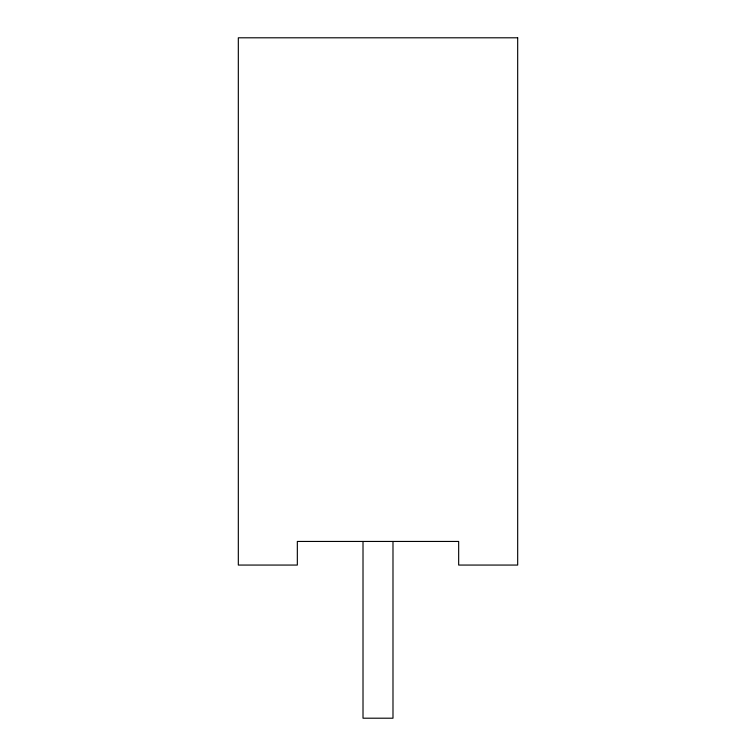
<?xml version="1.0" encoding="UTF-8"?>
<svg xmlns="http://www.w3.org/2000/svg" width="756" height="756" viewBox="0 0 756 756"><rect width="100%" height="100%" fill="white"/><g stroke="black" fill="none" stroke-linecap="round" stroke-linejoin="round"><path stroke-width="1.13" d="M392.988 541.485L392.988 718.2L363.012 718.2L363.012 541.485M517.68 37.8L238.32 37.8L238.32 565.063L297.335 565.063L297.335 541.447L458.665 541.447L458.665 565.063L517.68 565.063L517.68 37.8"/></g></svg>
